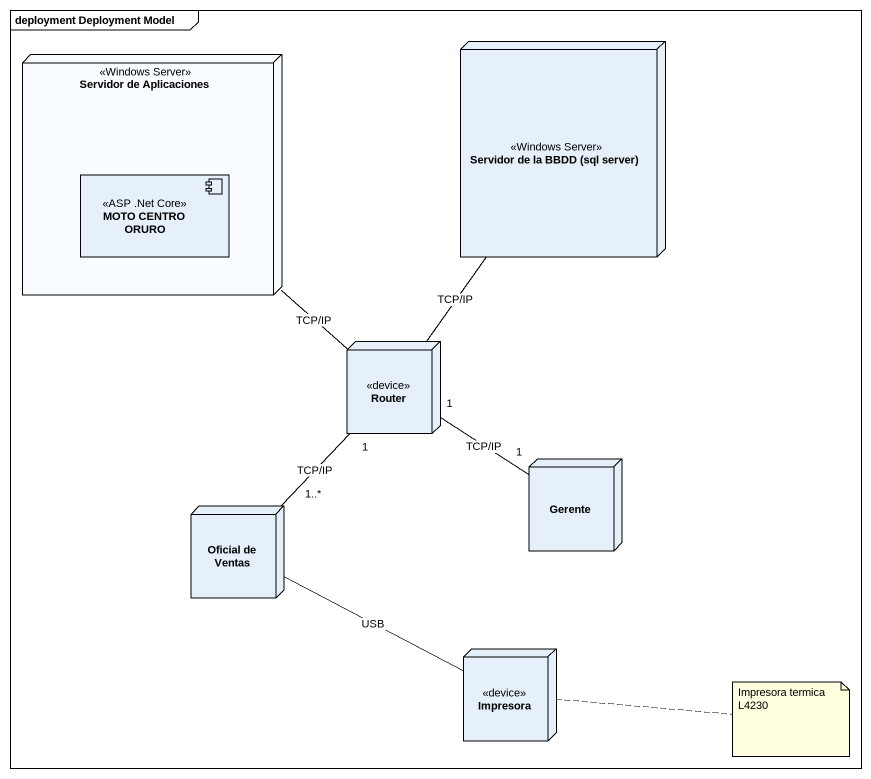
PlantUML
@startuml
mainframe deployment Deployment Model
node "Servidor de Aplicaciones" as Servidor_de_Aplicaciones <<Windows Server>> {
  component "MOTO CENTRO ORURO" as MOTO_CENTRO_ORURO <<ASP .Net Core>>
}
node "Servidor de la BBDD (sql server)" as Servidor_de_la_BBDD_sql <<Windows Server>>
node Router <<device>>
node Gerente
node "Oficial de Ventas" as Oficial_de_Ventas
node Impresora <<device>>
Router -up- Servidor_de_Aplicaciones : TCP/IP
Router -up- Servidor_de_la_BBDD_sql : TCP/IP
Router "1" -- "1" Gerente : TCP/IP
Router "1" -- "1..*" Oficial_de_Ventas : TCP/IP
Oficial_de_Ventas -right- Impresora : USB
note right of Impresora : Impresora termica L4230
@enduml
